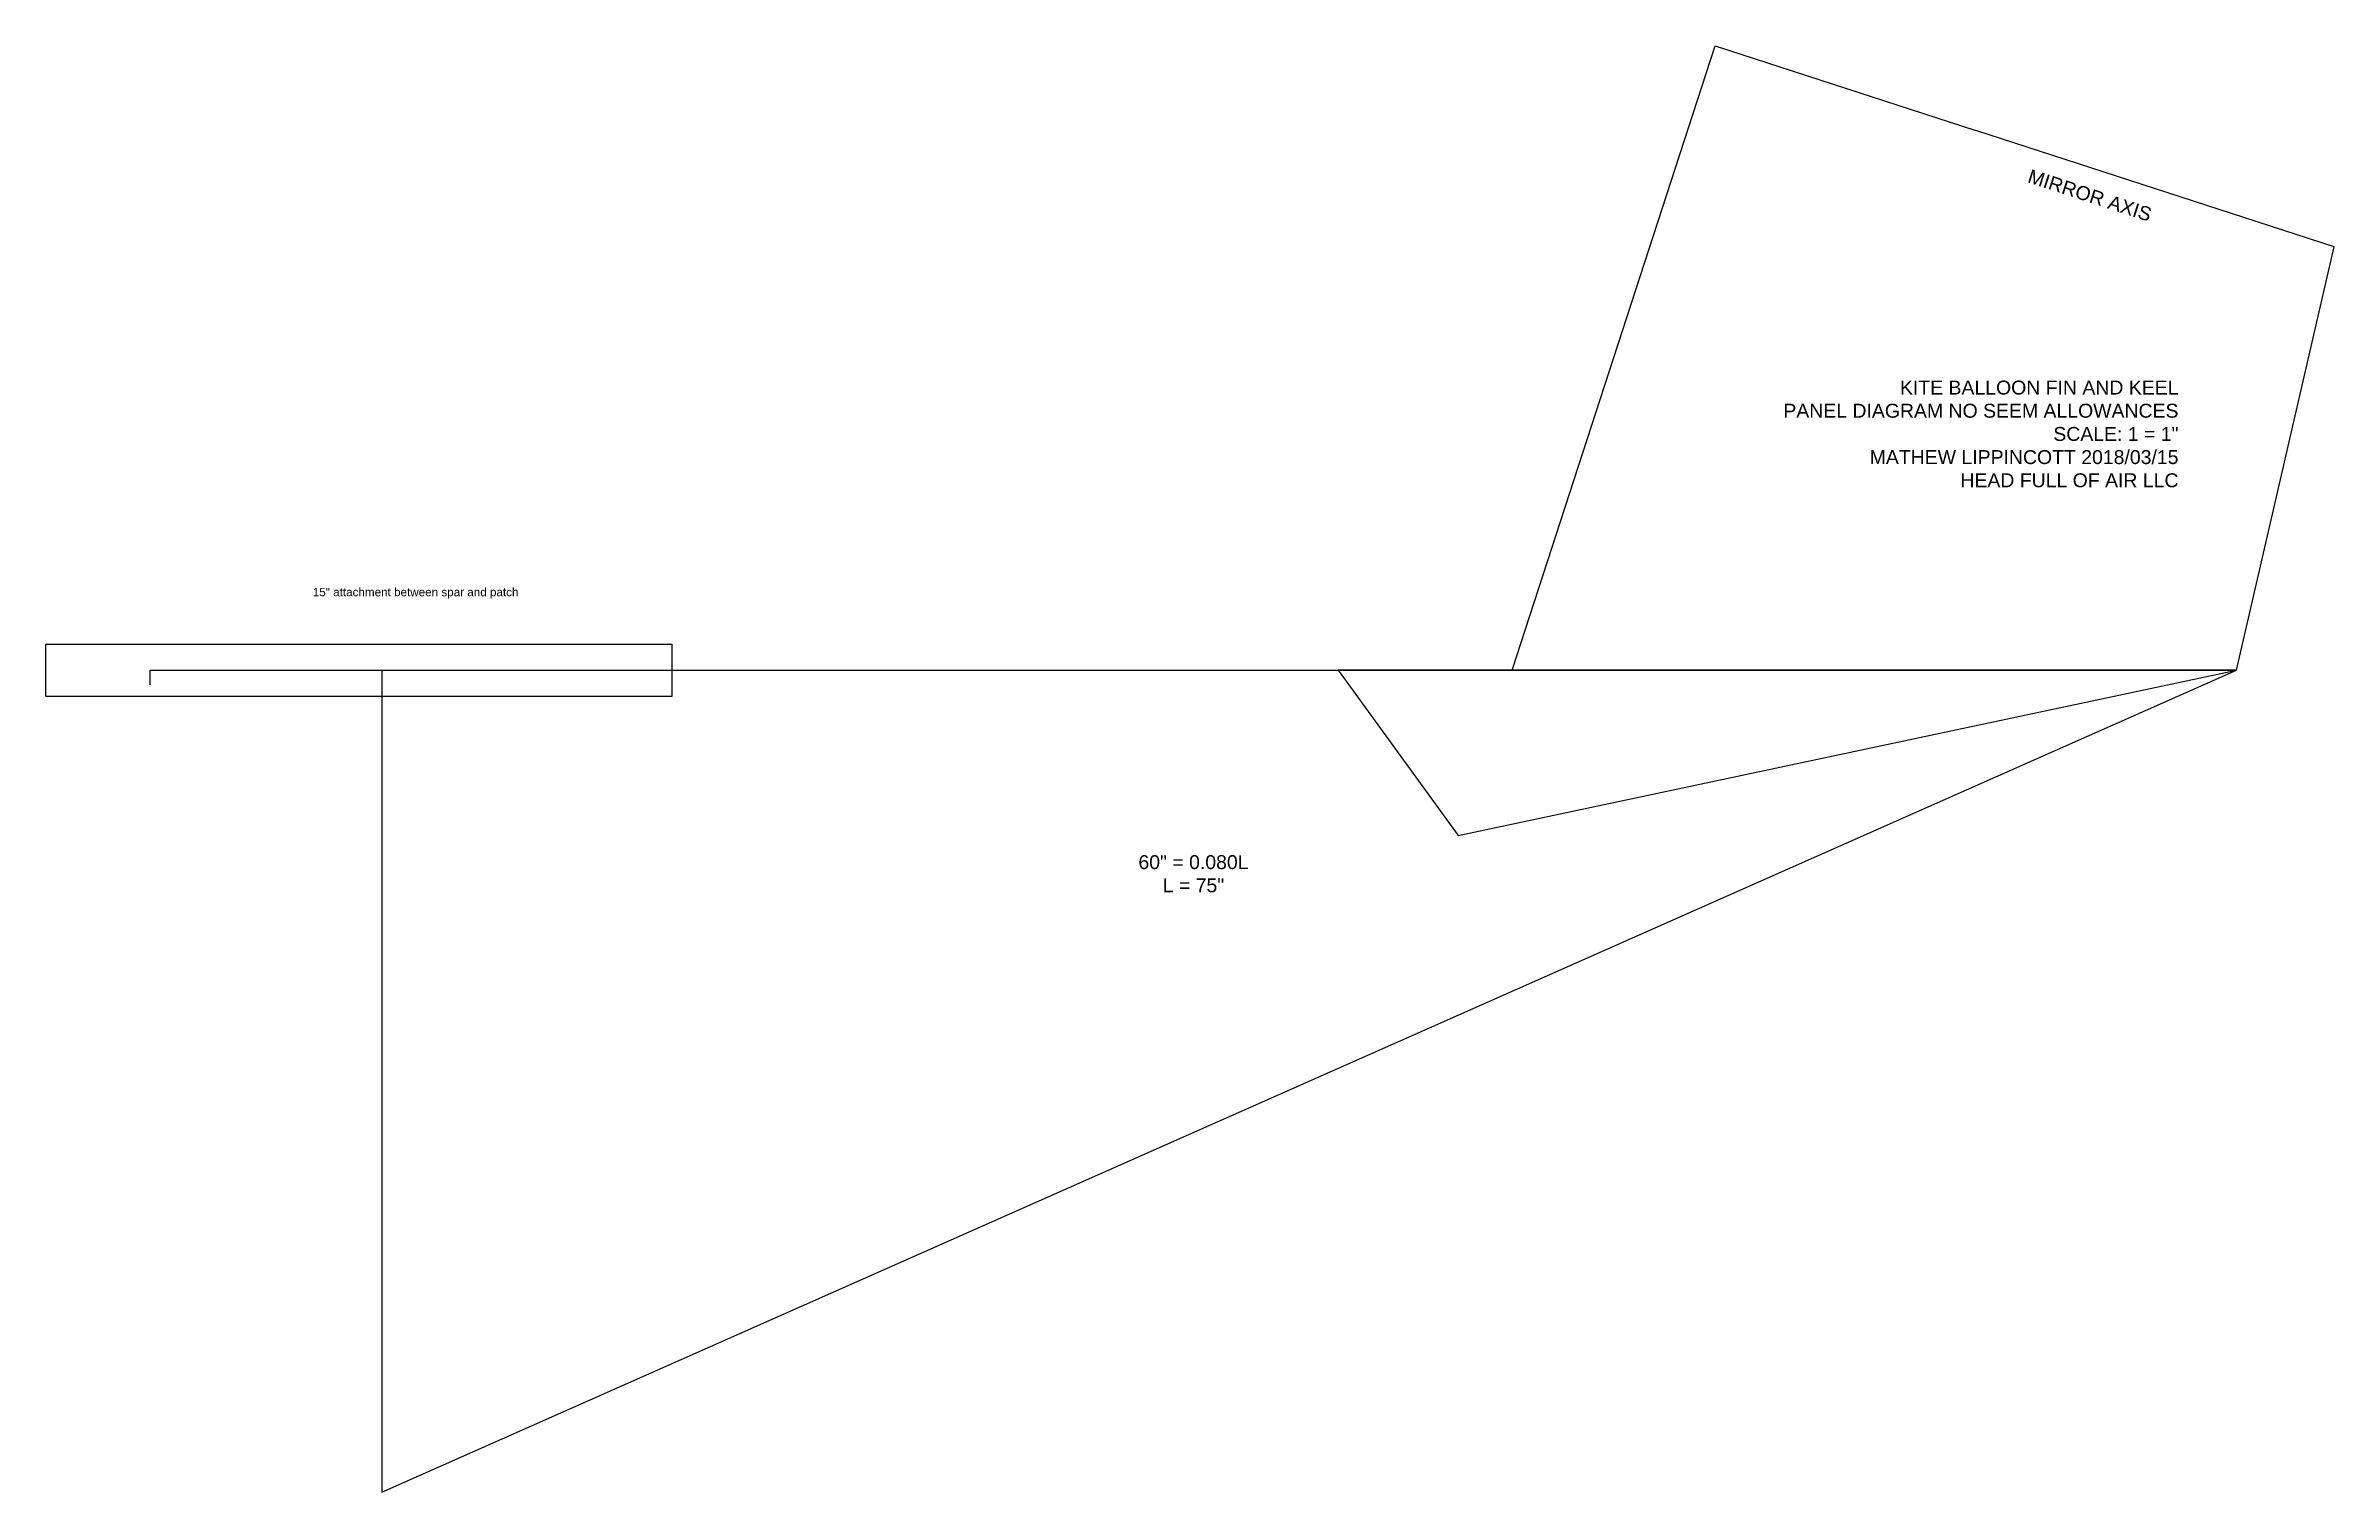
# Model space of a CAD drawing. Header units: inches. Extents: x -3 to 62.8, y -23.6 to 18.
import ezdxf

# ---------------------------------------------------------------- set-up
doc = ezdxf.new("R2010")
doc.units = ezdxf.units.IN
doc.header["$MEASUREMENT"] = 0
doc.layers.get('0').update_dxf_attribs({"true_color": 0xffffff})
doc.layers.get('Defpoints').update_dxf_attribs({"true_color": 0xffffff})
for name, color, linetype, lineweight, true_color in [('annotation', 3, 'Continuous', 25, 0x00ff00), ('attachment', 4, 'Continuous', 25, 0x00ffff), ('dimensions', 253, 'Continuous', 25, 0xa0a0a4)]:
    doc.layers.add(name, color=color, linetype=linetype, lineweight=lineweight, true_color=true_color)
doc.styles.add('textstyle11', font='')
doc.styles.add('textstyle12', font='')
doc.styles.add('textstyle13', font='')
doc.styles.add('textstyle14', font='')
doc.styles.get('textstyle11').set_extended_font_data('Arial')
doc.styles.get('textstyle12').set_extended_font_data('Arial')
doc.styles.get('textstyle13').set_extended_font_data('Arial')
doc.styles.get('textstyle14').set_extended_font_data('Arial')

# ---------------------------------------------------------------- blocks, each defined once
blk = doc.blocks.new('Fin')
for p, q in [((-20.833, 0), (-14.996, 17.966)), ((-14.996, 17.966), (-7.491, 15.527)), ((2.812, 12.18), (-7.491, 15.527)), ((0, 0), (2.812, 12.18)), ((-20.833, 0), (-25.833, 0)), ((-25.833, 0), (-22.378, -4.755)), ((-22.378, -4.755), (0, 0))]:
    blk.add_line(p, q)
at = {"layer": 'attachment'}
blk.add_line((0, 0), (-20.833, 0), dxfattribs=at)
at = {"layer": 'annotation', "insert": (-4.153, 13.855), "char_height": 0.4, "attachment_point": 2, "rotation": 342, "style": 'textstyle11'}
blk.add_mtext('MIRROR AXIS', dxfattribs=at)
blk = doc.blocks.new('Keel')
for p, q in [((0, 0), (60, 0)), ((0, 0), (60, 0)), ((0, -0.417), (0, 0)), ((6.667, -23.646), (60, 0))]:
    blk.add_line(p, q)
at = {"layer": 'attachment'}
blk.add_line((0, 0), (16.667, 0), dxfattribs=at)
at = {"layer": 'Defpoints'}
blk.add_line((6.667, 0), (6.667, -23.646), dxfattribs=at)
at = {"layer": 'dimensions', "insert": (30.006, -5.319), "char_height": 0.4, "attachment_point": 2, "style": 'textstyle12'}
blk.add_mtext('60" = 0.080L \\PL = 75"', dxfattribs=at)
blk = doc.blocks.new('patch')
for p, q in [((-3, -0.75), (-3, 0.75)), ((-3, 0.75), (15, 0.75)), ((15, 0.75), (15, -0.75)), ((15, -0.75), (-3, -0.75))]:
    blk.add_line(p, q)

msp = doc.modelspace()

# ---------------------------------------------------------------- block references
at = {"layer": 'dimensions', "zscale": 1.66666667}
for name, p in [('Fin', (60, 0)), ('Keel', (0, 0))]:
    msp.add_blockref(name, p, dxfattribs=at)
at = {"layer": 'dimensions'}
msp.add_blockref('patch', (0, 0), dxfattribs=at)

# ---------------------------------------------------------------- texts
at = {"layer": 'annotation'}
for s, insert, char_height, attachment_point, style in [('KITE BALLOON FIN AND KEEL\\PPANEL DIAGRAM NO SEEM ALLOWANCES\\PSCALE: 1 = 1" \\PMATHEW LIPPINCOTT 2018/03/15\\PHEAD FULL OF AIR LLC', (58.333, 8.333), 0.4, 3, 'textstyle13'), ('15" attachment between spar and patch', (7.637, 2.37), 0.24, 2, 'textstyle14')]:
    msp.add_mtext(s, dxfattribs=dict(at, insert=insert, char_height=char_height, attachment_point=attachment_point, style=style))

doc.saveas('drawing.dxf')
